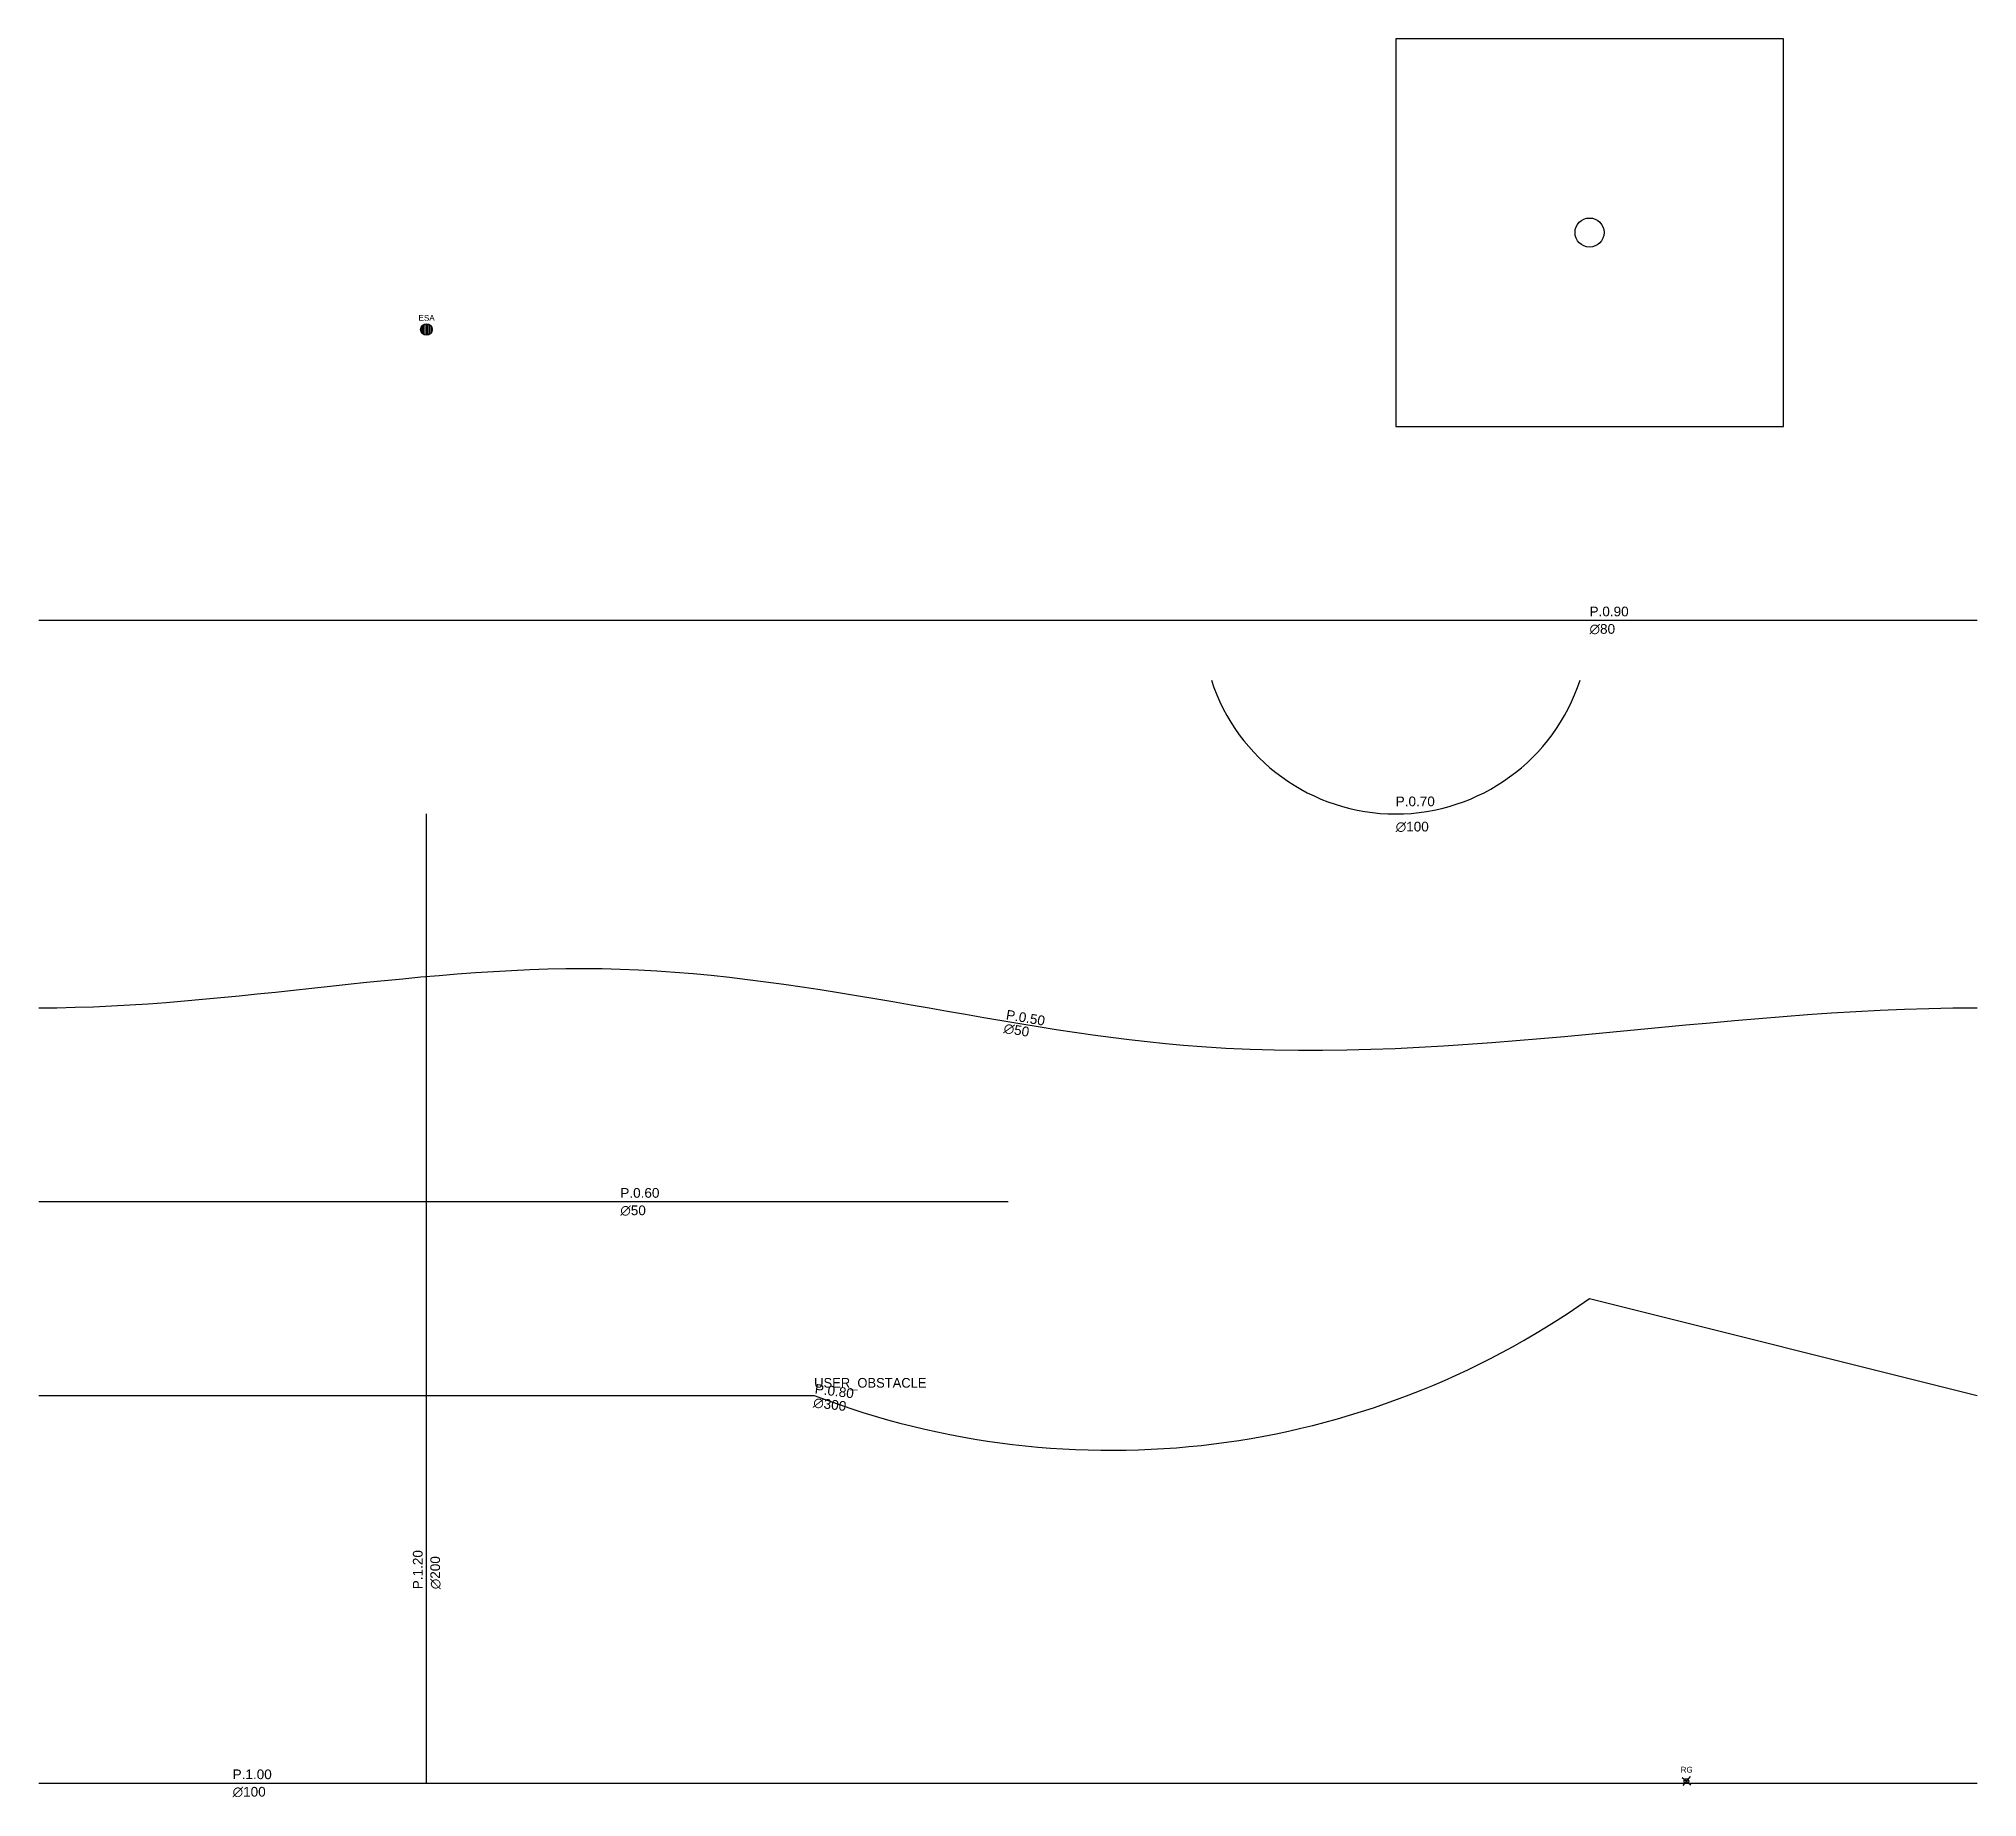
# Model space of a CAD drawing. Header units: metres. Extents: x 0 to 100, y -1 to 90.
import ezdxf
from ezdxf.enums import TextEntityAlignment as Align

# ---------------------------------------------------------------- set-up
doc = ezdxf.new("R2010")
doc.units = ezdxf.units.M
doc.header["$MEASUREMENT"] = 0
for name, color, linetype in [('AF', 7, 'Continuous'), ('ESGOTO', 7, 'Continuous'), ('GAS', 7, 'Continuous'), ('GF-Diagnostico', 7, 'Continuous'), ('GF-PVESA', 4, 'Continuous'), ('GF-Rede Eletrica', 7, 'Continuous'), ('GF-Rede Esgoto', 7, 'Continuous'), ('GF-Rede Fibra Optica', 7, 'Continuous'), ('GF-Rede Pluvial', 7, 'Continuous'), ('GF-Rede Sem Descrição de Uso', 7, 'Continuous'), ('GF-Rede Telefone', 7, 'Continuous'), ('GF-Rede Água', 7, 'Continuous'), ('GF-Registro de Água', 4, 'Continuous'), ('OBSTACLES', 7, 'Continuous'), ('PLUVIAL', 7, 'Continuous'), ('REDE_ELETRICA', 7, 'Continuous'), ('REDE_FIBRA', 7, 'Continuous'), ('REDE_NAO_IDENTIFICADA', 7, 'Continuous'), ('REDE_TELEFONE', 7, 'Continuous')]:
    doc.layers.add(name, color=color, linetype=linetype)
doc.styles.add('ARIAL', font='arial.ttf')
doc.styles.add('GEO_ARIAL', font='arial.ttf')

# ---------------------------------------------------------------- blocks, each defined once
blk = doc.blocks.new('ASDGAHAHA')
at = {"layer": 'GF-Registro de Água', "linetype": 'Continuous', "ltscale": 20}
for p, q in [((0.57, -0.48), (-0.57, 0.48)), ((0.48, 0.57), (-0.48, -0.57))]:
    blk.add_line(p, q, dxfattribs=at)
blk.add_circle((0, 0), 0.3, dxfattribs=at)
at = {"layer": 'GF-Registro de Água', "color": 7, "linetype": 'Continuous', "lineweight": 0, "style": 'ARIAL'}
blk.add_text('RG', height=0.743, rotation=270, dxfattribs=at).set_placement((1.46, 0.75), align=Align.MIDDLE_LEFT)
blk = doc.blocks.new('rg_agua_potavel')
at = {"layer": 'GF-Registro de Água', "ltscale": 2.5, "xscale": 0.4027253176752547, "yscale": 0.4027253176752547, "zscale": 0.5799615749931665, "rotation": 89.99999999763243}
blk.add_blockref('ASDGAHAHA', (0, 0), dxfattribs=at)
blk = doc.blocks.new('PV ESA')
at = {"layer": 'GF-PVESA'}
for p, q in [((-0.28, 0.21), (-0.28, -0.21)), ((-0.19, 0.3), (-0.19, -0.3)), ((-0.09, 0.34), (-0.09, -0.34)), ((0, 0.35), (0, -0.35)), ((0.09, 0.34), (0.09, -0.34)), ((0.19, 0.3), (0.19, -0.3)), ((0.28, 0.21), (0.28, -0.21))]:
    blk.add_line(p, q, dxfattribs=at)
blk.add_circle((0, 0), 0.35, dxfattribs=at)
at = {"layer": 'GF-PVESA', "color": 7, "style": 'ARIAL'}
blk.add_text('ESA', height=0.349, dxfattribs=at).set_placement((-0.48, 0.7), align=Align.MIDDLE_LEFT)
blk = doc.blocks.new('pv_esgoto_sanitario')
at = {"layer": 'GF-PVESA', "xscale": 0.8554478416658969, "yscale": 0.8554478416658969, "zscale": 0.8554478416658969}
blk.add_blockref('PV ESA', (0, 0), dxfattribs=at)

msp = doc.modelspace()

# ---------------------------------------------------------------- linework, layer by layer
at = {"layer": 'AF'}
msp.add_line((0, 0), (100, 0), dxfattribs=at)
at = {"layer": 'ESGOTO'}
msp.add_lwpolyline([(20, 0), (20, 50)], dxfattribs=at)
at = {"layer": 'GAS'}
msp.add_lwpolyline([(70, 70), (90, 70), (90, 90), (70, 90)], close=True, dxfattribs=at)
at = {"layer": 'GF-Diagnostico', "color": 1}
msp.add_circle((80, 80), 0.75, dxfattribs=at)
at = {"layer": 'PLUVIAL'}
msp.add_lwpolyline([(0, 20), (40, 20, 0.25), (80, 25), (100, 20)], format="xyb", dxfattribs=at)
at = {"layer": 'REDE_ELETRICA'}
msp.add_arc((70, 60), 10, 198, 342, dxfattribs=at)
at = {"layer": 'REDE_FIBRA', "start_tangent": (1, 0), "end_tangent": (1, 0)}
msp.add_spline([(0, 40), (30, 42), (60, 38), (100, 40)], degree=3, dxfattribs=at)
at = {"layer": 'REDE_NAO_IDENTIFICADA'}
msp.add_line((0, 60), (100, 60), dxfattribs=at)
at = {"layer": 'REDE_TELEFONE'}
msp.add_polyline3d([(0, 30, 0), (50, 30, 2)], dxfattribs=at)

# ---------------------------------------------------------------- block references
at = {"layer": 'GF-Rede Esgoto'}
msp.add_blockref('pv_esgoto_sanitario', (20, 75), dxfattribs=at)
at = {"layer": 'GF-Rede Água'}
msp.add_blockref('rg_agua_potavel', (85, 0.1), dxfattribs=at)

# ---------------------------------------------------------------- texts
at = {"layer": 'GF-Rede Eletrica', "style": 'GEO_ARIAL'}
for s, p in [('P.0.70', (70, 50.4)), ('∅100', (70, 49.1))]:
    msp.add_text(s, height=0.5, dxfattribs=at).set_placement(p)
at = {"layer": 'GF-Rede Esgoto', "style": 'GEO_ARIAL'}
for s, p in [('P.1.20', (19.8, 10)), ('∅200', (20.7, 10))]:
    msp.add_text(s, height=0.5, rotation=90, dxfattribs=at).set_placement(p)
at = {"layer": 'GF-Rede Fibra Optica', "style": 'GEO_ARIAL'}
for s, p in [('∅50', (49.75, 38.72)), ('P.0.50', (49.87, 39.41))]:
    msp.add_text(s, height=0.5, rotation=350.4575, dxfattribs=at).set_placement(p)
at = {"layer": 'GF-Rede Pluvial', "style": 'GEO_ARIAL'}
for s, p in [('P.0.80', (40.01, 20.1)), ('∅300', (39.93, 19.4))]:
    msp.add_text(s, height=0.5, rotation=352.8758, dxfattribs=at).set_placement(p)
at = {"layer": 'GF-Rede Sem Descrição de Uso', "style": 'GEO_ARIAL'}
for s, p in [('P.0.90', (80, 60.2)), ('∅80', (80, 59.3))]:
    msp.add_text(s, height=0.5, dxfattribs=at).set_placement(p)
at = {"layer": 'GF-Rede Telefone', "style": 'GEO_ARIAL'}
for s, p in [('P.0.60', (30, 30.2, 1.2)), ('∅50', (30, 29.3, 1.2))]:
    msp.add_text(s, height=0.5, dxfattribs=at).set_placement(p)
at = {"layer": 'GF-Rede Água', "style": 'GEO_ARIAL'}
for s, p in [('P.1.00', (10, 0.2)), ('∅100', (10, -0.7))]:
    msp.add_text(s, height=0.5, dxfattribs=at).set_placement(p)
at = {"layer": 'OBSTACLES'}
msp.add_text('USER_OBSTACLE', height=0.5, dxfattribs=at).set_placement((40, 20.4))

doc.saveas('drawing.dxf')
